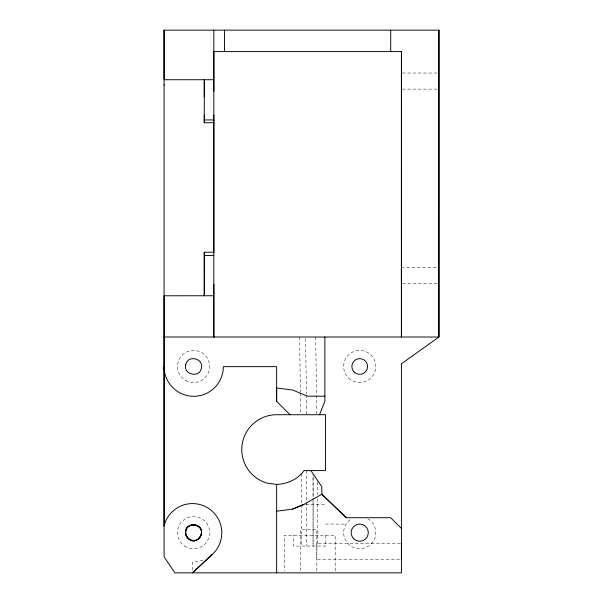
<?xml version="1.0" encoding="UTF-8"?>
<svg xmlns="http://www.w3.org/2000/svg" width="603" height="603" viewBox="0 0 603 603"><rect width="100%" height="100%" fill="white"/><g stroke="black" fill="none" stroke-linecap="round" stroke-linejoin="round"><path stroke-width="0.45" stroke-dasharray="3.02 2.26" d="M313.115 476.717L313.1 497.332L313.063 474.757M203.188 560.119L192.523 562.132L192.53 571.953M402.352 73.038L438.004 73.031M402.352 89.116L438.012 89.116M401.41 267.34L438.012 267.34M402.344 283.418L438.004 283.41M305.615 504.462L325.484 504.462M325.484 524.075L346.318 524.075M400.49 543.333L316.839 543.333L316.839 559.411L400.49 559.411M315.671 337.009L316.824 413.794M305.578 338.886L306.407 394.128M306.422 395.063L306.708 413.794M299.585 337.009L300.422 392.259M300.437 393.194L300.746 413.794M335.193 570.973L335.193 535.328L284.277 535.328L284.277 570.973M325.816 535.328L325.816 546.047L293.653 546.047L293.653 535.328M317.773 481.714L317.773 494.769M317.773 498.5L317.773 546.047M316.839 570.981L316.839 529.833L300.761 529.833L300.761 572.85M306.399 470.596L306.399 501.334M306.399 502.269L306.399 546.047M301.696 473.664L301.696 503.746M301.696 504.688L301.696 546.047M367.762 518.723A16.077 16.077 0 0 1 372.036 542.986A16.077 16.077 0 0 1 347.403 542.986A16.077 16.077 0 0 1 351.677 518.723M313.1 498.266L313.063 546.047L313.063 498.214M348.775 378.269A16.077 16.077 0 0 0 375.39 370.084A16.077 16.077 0 0 0 354.994 351.119A16.077 16.077 0 0 0 348.775 378.269M184.556 545.971A16.077 16.077 0 0 0 209.603 533.783A16.077 16.077 0 0 0 186.523 518.196A16.077 16.077 0 0 0 184.556 545.971M185.52 380.418A16.077 16.077 0 0 0 209.64 366.488A16.077 16.077 0 0 0 185.52 352.567A16.077 16.077 0 0 0 185.52 380.418"/><path stroke-width="0.9" d="M204.274 96.819L204.281 79.732L204.274 122.778L213.831 122.613L213.831 252.959M213.831 91.249L213.831 51.594M213.839 30.15L213.831 337.009M224.55 51.594L224.557 30.15M290.043 414.728L276.641 401.327L276.641 366.654L223.351 366.647A29.637 29.637 0 0 1 193.714 396.284A29.637 29.637 0 0 1 164.076 366.647M390.706 51.587L390.714 30.15M401.432 559.411L401.432 543.333M213.824 284.134L213.816 295.749L164.046 295.787L164.069 337.009L438.939 337.017L438.946 30.15L438.924 337.017L401.417 363.805L401.432 572.85L174.802 572.85L164.076 556.773L164.069 30.15L164.069 79.724L213.831 79.739M204.274 252.242L204.281 295.756L204.274 252.242L213.831 252.242M201.289 534.725C204.349 520.404 179.882 522.718 186.598 536.67C195.282 549.408 209.625 529.509 195.643 524.889C174.78 523.939 191.626 553.366 201.327 534.733M319.522 414.728L324.881 401.327L324.881 337.009M211.826 554.715L192.53 572.85L212.384 554.361A29.268 29.268 0 0 0 207.364 507.628A29.268 29.268 0 0 0 164.076 525.959L164.076 337.009M210.854 555.318L212.384 554.361M276.641 511.208L292.591 509.113L303.806 504.462L321.821 494.256L321.821 486.757L310.884 470.596M401.432 239.187L401.432 51.587L401.41 337.017L401.425 73.031M292.591 509.113L303.806 504.462M276.641 484.413C287.164 484.013 297.935 479.423 304.04 470.596L325.484 470.596L325.469 414.728L276.641 414.728A34.838 34.838 0 0 0 267.619 483.222L276.641 484.413L276.641 572.85M164.069 30.15L438.946 30.15M213.831 51.587L401.432 51.587M204.251 119.952L213.831 119.944M204.289 255.559L213.831 255.559M324.881 396.186L307.462 396.186L292.591 390.028L276.641 387.933L276.641 401.327M346.318 517.713L321.821 494.256L346.318 517.713L390.706 517.721L401.425 528.439M164.069 84.601L164.076 85.091M213.831 122.778L213.824 115.15M204.274 122.778L204.266 115.15M213.816 295.756L213.824 337.017M401.41 267.34L401.41 283.418M185.792 364.408C182.747 374.282 199.028 378.646 201.327 368.569C204.379 358.695 188.091 354.33 185.792 364.408M186.071 530.067C182.415 539.549 198.078 545.112 201.048 535.23C204.703 525.756 189.041 520.185 186.071 530.067M354.368 372.247A7.862 7.862 0 0 0 367.378 368.245A7.862 7.862 0 0 0 357.406 358.981A7.862 7.862 0 0 0 354.368 372.247M353.652 538.713A8.578 8.578 0 0 0 368.003 534.869A8.578 8.578 0 0 0 357.504 524.369A8.578 8.578 0 0 0 353.652 538.713"/></g></svg>
